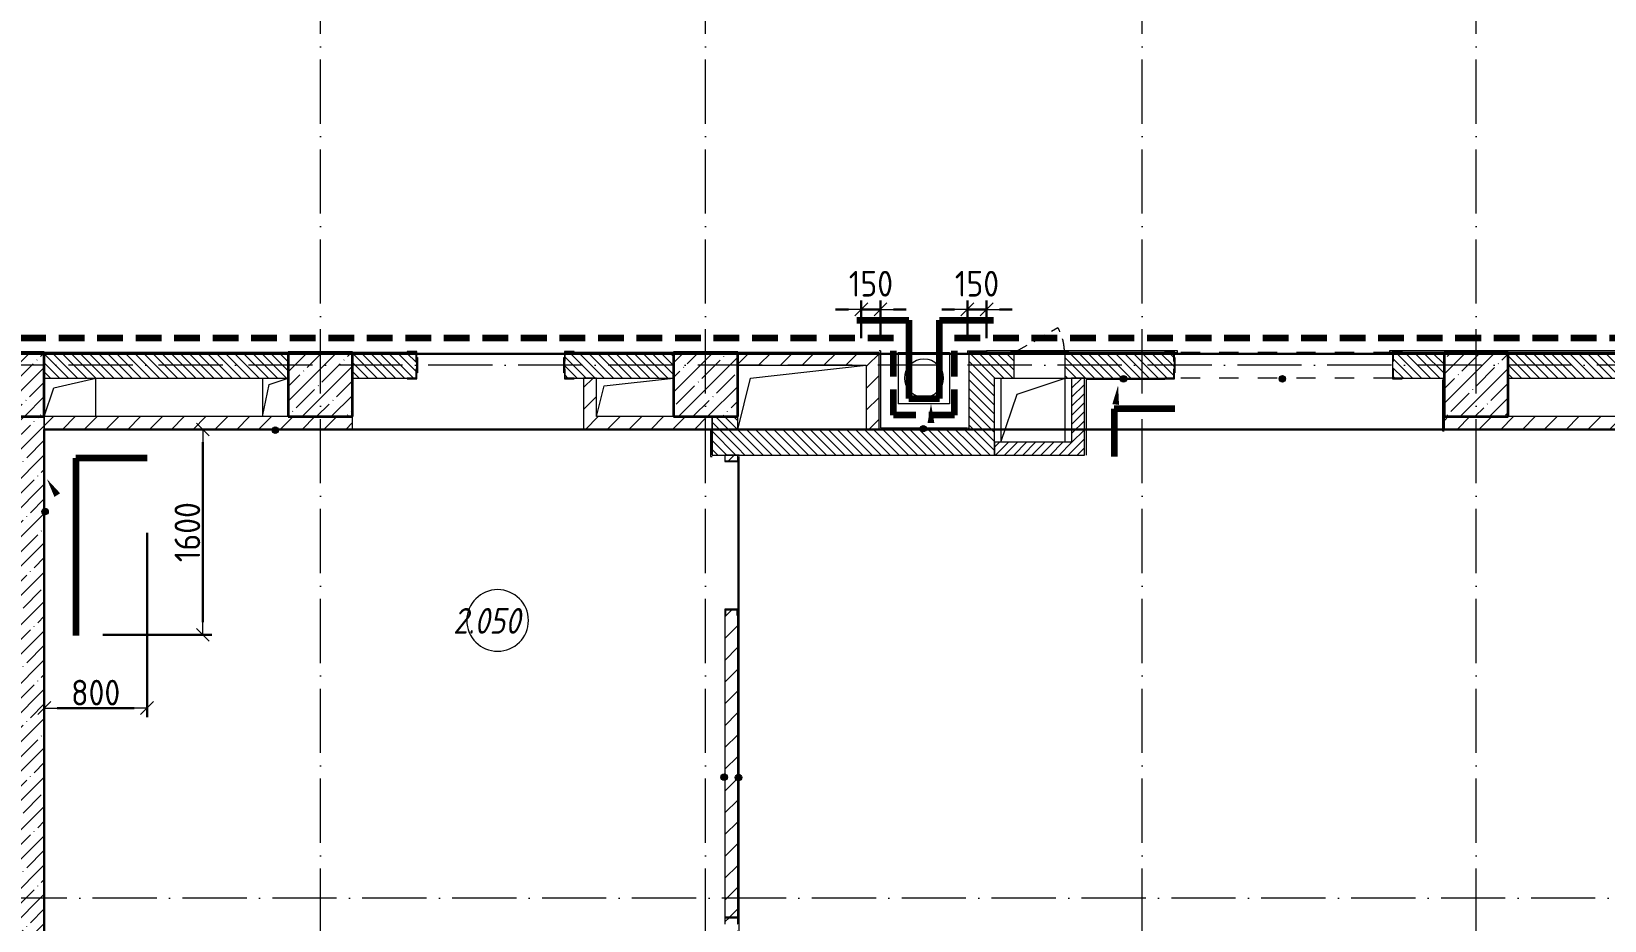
# Model space of a CAD drawing. Header units: millimetres. Extents: x -17017 to 628417, y -109036 to 199237.
# Drawn here: x 7080 to 19330, y -102740 to -95815 of the extents above; entities that cross this region are included whole.
import ezdxf

# ---------------------------------------------------------------- set-up
doc = ezdxf.new("R2010")
doc.units = ezdxf.units.MM
for name, pattern in [('200_ШТРИХ_ш1п0_6_', [160, 100, -60]), ('50_200_ШТРИХ_1Т_ш5_п1_п1_', [700, 500, -100, 0, -100]), ('Штрих короткий', [300, 150, -150]), ('Штриховая _2 мм - 1 мм_', [300, 200, -100])]:
    doc.linetypes.add(name, pattern=pattern)
for name, color, linetype, lineweight in [('0-1', 7, 'Continuous', 5), ('0-2', 7, 'Continuous', 9), ('Линии_2_', 7, 'Continuous', 9), ('Марки помещений', 7, 'Continuous', 9), ('Марки стен', 7, 'Continuous', 9), ('Несущие колонны', 7, 'Continuous', 9), ('Несущие колонны-1', 7, 'Continuous', 35), ('Обобщенные модели', 7, 'Continuous', 9), ('Окна', 7, 'Continuous', 9), ('Оси-2', 7, '50_200_ШТРИХ_1Т_ш5_п1_п1_', 9), ('Открывание в плане-2', 7, '200_ШТРИХ_ш1п0_6_', 9), ('Перемычка-1', 7, 'Штрих короткий', 9), ('Размеры', 7, 'Continuous', 15), ('Стены', 7, 'Continuous', 9), ('Стены-1', 7, 'Continuous', 13), ('стяжа', 7, 'Continuous', 30), ('Текстовые примечания', 7, 'Continuous', 9), ('Штриховка разреза-1', 7, 'Continuous', 9)]:
    doc.layers.add(name, color=color, linetype=linetype, lineweight=lineweight)
for name, color, linetype, lineweight, true_color in [('СТ-14', 7, 'Continuous', 90, 0x00ff80), ('СТ-1_1', 7, 'Штриховая _2 мм - 1 мм_', 90, 0x888888), ('СТ-6_1', 6, 'Continuous', 90, 0xff00ff)]:
    doc.layers.add(name, color=color, linetype=linetype, lineweight=lineweight, true_color=true_color)
doc.layers.get('0-2').off()
doc.styles.add('ISOCPEUR_I_2', font='isocpeui.ttf', dxfattribs={"width": 0.85, "height": 2.3})
doc.styles.add('СПДС', font='isocpeur.ttf', dxfattribs={"width": 0.9})
doc.dimstyles.new('Размера А3', dxfattribs={"dimtxt": 200, "dimasz": 100, "dimexe": 70, "dimexo": 100, "dimgap": 20, "dimtad": 1, "dimdec": 0, "dimrnd": 10, "dimzin": 0, "dimdsep": 46, "dimtxsty": 'СПДС', "dimblk": 'ARROWHEAD_6', "dimcen": 1, "dimclrd": 256, "dimclre": 256, "dimclrt": 256, "dimazin": 0, "dimtfac": 1, "dimtdec": 0, "dimtmove": 2, "dimatfit": 3, "dimfxl": 1, "dimtolj": 1, "dimtzin": 0, "dimarcsym": 0})
pattern_1 = [(45, (0, 0), (-84.8528, 84.8528), [])]
pattern_2 = [(135, (0, 0), (-35.35534, -35.35534), [])]
pattern_3 = [(45, (0, 0), (-35.35534, 35.35534), [])]

# ---------------------------------------------------------------- blocks, each defined once
blk = doc.blocks.new('ARROWHEAD_6')
at = {"color": 0, "linetype": 'Continuous'}
for p, q in [((0, 0), (-1, 0)), ((-0.5, -0.5), (0.5, 0.5))]:
    blk.add_line(p, q, dxfattribs=at)
blk = doc.blocks.new('*D634')
at = {"layer": 'Defpoints', "color": 0, "transparency": 16777216}
for p in [(14518, -97980), (14368, -98303), (14518, -98303)]:
    blk.add_point(p, dxfattribs=at)
at = {"layer": 'Размеры', "lineweight": -2, "transparency": 16777216}
for p, q in [((14268, -97980), (14168, -97980)), ((14368, -98203), (14368, -97910)), ((14368, -97980), (14518, -97980)), ((14518, -98203), (14518, -97910)), ((14618, -97980), (14718, -97980))]:
    blk.add_line(p, q, dxfattribs=at)
at = {"layer": 'Размеры', "lineweight": -2, "transparency": 16777216, "xscale": 100, "yscale": 100, "zscale": 100}
blk.add_blockref('ARROWHEAD_6', (14368, -97980), dxfattribs=at)
at = {"layer": 'Размеры', "lineweight": -2, "transparency": 16777216, "xscale": 100, "yscale": 100, "zscale": 100, "rotation": 180}
blk.add_blockref('ARROWHEAD_6', (14518, -97980), dxfattribs=at)
at = {"layer": 'Размеры', "transparency": 16777216, "insert": (14443, -97780), "char_height": 200, "width": 1.68, "attachment_point": 5, "style": 'СПДС'}
blk.add_mtext('\\A1;150', dxfattribs=at)
blk = doc.blocks.new('*D635')
at = {"layer": 'Defpoints', "color": 0, "transparency": 16777216}
for p in [(13692, -97980), (13542, -98303), (13692, -98303)]:
    blk.add_point(p, dxfattribs=at)
at = {"layer": 'Размеры', "lineweight": -2, "transparency": 16777216}
for p, q in [((13442, -97980), (13342, -97980)), ((13542, -98203), (13542, -97910)), ((13542, -97980), (13692, -97980)), ((13692, -98203), (13692, -97910)), ((13792, -97980), (13892, -97980))]:
    blk.add_line(p, q, dxfattribs=at)
at = {"layer": 'Размеры', "lineweight": -2, "transparency": 16777216, "xscale": 100, "yscale": 100, "zscale": 100}
blk.add_blockref('ARROWHEAD_6', (13542, -97980), dxfattribs=at)
at = {"layer": 'Размеры', "lineweight": -2, "transparency": 16777216, "xscale": 100, "yscale": 100, "zscale": 100, "rotation": 180}
blk.add_blockref('ARROWHEAD_6', (13692, -97980), dxfattribs=at)
at = {"layer": 'Размеры', "transparency": 16777216, "insert": (13617, -97780), "char_height": 200, "width": 1.68, "attachment_point": 5, "style": 'СПДС'}
blk.add_mtext('\\A1;150', dxfattribs=at)
blk = doc.blocks.new('*D661')
at = {"layer": 'Defpoints', "color": 0, "transparency": 16777216}
for p in [(7980, -99620), (7180, -100515), (7980, -101085)]:
    blk.add_point(p, dxfattribs=at)
at = {"layer": 'Размеры', "lineweight": -2, "transparency": 16777216}
for p, q in [((7980, -99720), (7980, -101155)), ((7180, -100615), (7180, -101155)), ((7280, -101085), (7880, -101085))]:
    blk.add_line(p, q, dxfattribs=at)
at = {"layer": 'Размеры', "lineweight": -2, "transparency": 16777216, "xscale": 100, "yscale": 100, "zscale": 100, "rotation": 180}
blk.add_blockref('ARROWHEAD_6', (7180, -101085), dxfattribs=at)
at = {"layer": 'Размеры', "lineweight": -2, "transparency": 16777216, "xscale": 100, "yscale": 100, "zscale": 100}
blk.add_blockref('ARROWHEAD_6', (7980, -101085), dxfattribs=at)
at = {"layer": 'Размеры', "transparency": 16777216, "insert": (7580, -100965), "char_height": 200, "width": 1.87, "attachment_point": 5, "style": 'СПДС'}
blk.add_mtext('\\A1;800', dxfattribs=at)
blk = doc.blocks.new('*D662')
at = {"layer": 'Defpoints', "color": 0, "transparency": 16777216}
for p in [(7980, -98915), (7535, -100515), (8414, -100515)]:
    blk.add_point(p, dxfattribs=at)
at = {"layer": 'Размеры', "lineweight": -2, "transparency": 16777216}
for p, q in [((8080, -98915), (8484, -98915)), ((8414, -99015), (8414, -100415)), ((7635, -100515), (8484, -100515))]:
    blk.add_line(p, q, dxfattribs=at)
at = {"layer": 'Размеры', "lineweight": -2, "transparency": 16777216, "xscale": 100, "yscale": 100, "zscale": 100}
for p, rotation in [((8414, -98915), 90), ((8414, -100515), 270)]:
    blk.add_blockref('ARROWHEAD_6', p, dxfattribs=dict(at, rotation=rotation))
at = {"layer": 'Размеры', "transparency": 16777216, "insert": (8294, -99715), "char_height": 200, "width": 2.3, "attachment_point": 5, "rotation": 90, "style": 'СПДС'}
blk.add_mtext('\\A1;1600', dxfattribs=at)
blk = doc.blocks.new('BSC_Колонна _Прямоугольная - 500х500-V62-АИ2_02_План отделки стен 2-го этажа _Часть 2_')
at = {"layer": 'Несущие колонны'}
h = blk.add_hatch(dxfattribs=at)
h.set_pattern_fill('FP_70', color=256, style=0, pattern_type=2)
h.set_pattern_definition([(45, (-17000, -7650), (-114.0493, 114.0493), []), (45, (-16885.95, -7650), (-114.0493, 114.0493), [201.612, -40.322, 3.353, -36.97])])
h.paths.add_polyline_path([(-250, -250), (250, -250), (250, 250), (-250, 250)], flags=0)
at = {"layer": 'Несущие колонны-1'}
for p, q in [((250, 250), (-250, 250)), ((-250, 250), (-250, -250)), ((250, -250), (250, 250)), ((-250, -250), (250, -250))]:
    blk.add_line(p, q, dxfattribs=at)
blk = doc.blocks.new('BSC_Колонна _Прямоугольная - 500х500-V71-АИ2_02_План отделки стен 2-го этажа _Часть 2_')
at = {"layer": 'Несущие колонны'}
h = blk.add_hatch(dxfattribs=at)
h.set_pattern_fill('FP_79', color=256, style=0, pattern_type=2)
h.set_pattern_definition([(45, (-22400, -7650), (-114.0493, 114.0493), []), (45, (-22285.95, -7650), (-114.0493, 114.0493), [201.613, -40.323, 3.353, -36.97])])
h.paths.add_polyline_path([(-250, -250), (250, -250), (250, 250), (-250, 250)], flags=0)
at = {"layer": 'Несущие колонны-1'}
for p, q in [((250, 250), (-250, 250)), ((-250, 250), (-250, -250)), ((250, -250), (250, 250)), ((-250, -250), (250, -250))]:
    blk.add_line(p, q, dxfattribs=at)
blk = doc.blocks.new('BSC_Колонна _Прямоугольная - 500х500-V97-АИ2_02_План отделки стен 2-го этажа _Часть 2_')
at = {"layer": 'Несущие колонны'}
h = blk.add_hatch(dxfattribs=at)
h.set_pattern_fill('FP_96', color=256, style=0, pattern_type=2)
h.set_pattern_definition([(45, (-28400, -7650), (-114.04925, 114.04925), []), (45, (-28285.95, -7650), (-114.04925, 114.04925), [201.613, -40.323, 3.353, -36.97])])
h.paths.add_polyline_path([(-250, -250), (250, -250), (250, 250), (-250, 250)], flags=0)
at = {"layer": 'Несущие колонны-1'}
for p, q in [((250, 250), (-250, 250)), ((-250, 250), (-250, -250)), ((250, -250), (250, 250)), ((-250, -250), (250, -250))]:
    blk.add_line(p, q, dxfattribs=at)
blk = doc.blocks.new('BSC_Колонна _Прямоугольная - 500х500-V140-АИ2_02_План отделки стен 2-го этажа _Часть 2_')
at = {"layer": 'Несущие колонны'}
h = blk.add_hatch(dxfattribs=at)
h.set_pattern_fill('FP_140', color=256, style=0, pattern_type=2)
h.set_pattern_definition([(45, (-19400, -7650), (-114.0493, 114.0493), []), (45, (-19285.95, -7650), (-114.0493, 114.0493), [201.612, -40.322, 3.353, -36.97])])
h.paths.add_polyline_path([(-250, -250), (250, -250), (250, 250), (-250, 250)], flags=0)
at = {"layer": 'Несущие колонны-1'}
for p, q in [((250, 250), (-250, 250)), ((-250, 250), (-250, -250)), ((250, -250), (250, 250)), ((-250, -250), (250, -250))]:
    blk.add_line(p, q, dxfattribs=at)
blk = doc.blocks.new('Проем_Дверь_Прямоугольный - 1700х2400h_дверные проемы-28448549-АИ2_02_План отделки стен 2-го этажа _Часть 2_')
at = {"layer": 'Перемычка-1'}
for p, q in [((850, 100), (-850, 100)), ((850, -100), (-850, -100))]:
    blk.add_line(p, q, dxfattribs=at)
blk = doc.blocks.new('154_Фахверк_СКБ_Швеллер - Тип_100_3550_1-28320239-АИ2_02_План отделки стен 2-го этажа _Часть 2_')
at = {"layer": 'Обобщенные модели'}
for p, q in [((175, 50), (125, 50)), ((125, 50), (125, -50)), ((128, 47), (175, 47)), ((128, -47), (128, 47)), ((175, 47), (175, 50)), ((125, -50), (175, -50)), ((175, -47), (128, -47)), ((175, -50), (175, -47))]:
    blk.add_line(p, q, dxfattribs=at)
blk = doc.blocks.new('154_Стойка_СКБ_Швеллер - СМ-2180_100-28318692-АИ2_02_План отделки стен 2-го этажа _Часть 2_')
at = {"layer": 'Обобщенные модели'}
for p, q in [((171, 50), (125, 50)), ((125, 50), (125, -50)), ((129.5, 42.4), (171, 42.4)), ((129.5, -42.4), (129.5, 42.4)), ((171, 42.4), (171, 50)), ((125, -50), (171, -50)), ((171, -42.4), (129.5, -42.4)), ((171, -50), (171, -42.4))]:
    blk.add_line(p, q, dxfattribs=at)
blk = doc.blocks.new('154_Фахверк_СКБ_Швеллер - Тип_100_3550-28487752-АИ2_02_План отделки стен 2-го этажа _Часть 2_')
at = {"layer": 'Обобщенные модели'}
for p, q in [((175, 50), (125, 50)), ((125, 50), (125, -50)), ((128, 47), (175, 47)), ((128, -47), (128, 47)), ((175, 47), (175, 50)), ((125, -50), (175, -50)), ((175, -47), (128, -47)), ((175, -50), (175, -47))]:
    blk.add_line(p, q, dxfattribs=at)
blk = doc.blocks.new('154_Стойка_СКБ_Уголок - СМ-2180_200-28268025-АИ2_02_План отделки стен 2-го этажа _Часть 2_')
at = {"layer": 'Обобщенные модели'}
for p, q in [((125, 156), (125, 81)), ((200, 156), (125, 156)), ((131, 81), (131, 150)), ((131, 150), (200, 150)), ((200, 150), (200, 156)), ((125, 81), (131, 81)), ((131, 19), (125, 19)), ((125, 19), (125, -56)), ((131, -50), (131, 19)), ((125, -56), (200, -56)), ((200, -50), (131, -50)), ((200, -56), (200, -50))]:
    blk.add_line(p, q, dxfattribs=at)
blk = doc.blocks.new('Стойка_Влож_Полоса боковая - Полоса-28213942-АИ2_02_План отделки стен 2-го этажа _Часть 2_')
at = {"layer": 'Обобщенные модели'}
for p, q in [((-5, 60), (0, 60)), ((-5, -60), (-5, 60)), ((0, 31), (0, -31)), ((0, -60), (-5, -60))]:
    blk.add_line(p, q, dxfattribs=at)
blk = doc.blocks.new('Фахверк_СКБ_Уголок - 200_3960-28268576-АИ2_02_План отделки стен 2-го этажа _Часть 2_')
at = {"layer": 'Обобщенные модели'}
for p, q in [((200, 156), (125, 156)), ((125, 156), (125, 81)), ((131, 81), (131, 150)), ((131, 150), (200, 150)), ((200, 150), (200, 156)), ((125, 81), (131, 81)), ((131, 19), (125, 19)), ((125, 19), (125, -56)), ((131, -50), (131, 19)), ((125, -56), (200, -56)), ((200, -50), (131, -50)), ((200, -56), (200, -50))]:
    blk.add_line(p, q, dxfattribs=at)
blk = doc.blocks.new('154_Стойка_СКБ_Уголок - СМ-2480_200-28346303-АИ2_02_План отделки стен 2-го этажа _Часть 2_')
at = {"layer": 'Обобщенные модели'}
for p, q in [((125, 156), (125, 81)), ((200, 156), (125, 156)), ((131, 81), (131, 150)), ((131, 150), (200, 150)), ((200, 150), (200, 156)), ((125, 81), (131, 81)), ((131, 19), (125, 19)), ((125, 19), (125, -56)), ((131, -50), (131, 19)), ((125, -56), (200, -56)), ((200, -50), (131, -50)), ((200, -56), (200, -50))]:
    blk.add_line(p, q, dxfattribs=at)
blk = doc.blocks.new('AR_Отверстие Ниша - Лючок-32403954-АИ2_02_План отделки стен 2-го этажа _Часть 2_')
at = {"layer": 'Окна'}
for p, q in [((200, 100), (-200, 100)), ((-200, 100), (-200, -100)), ((200, -100), (200, 100)), ((-200, -100), (200, -100))]:
    blk.add_line(p, q, dxfattribs=at)
blk = doc.blocks.new('Л_Общий_Лючок - Лючок-V186-АИ2_02_План отделки стен 2-го этажа _Часть 2_')
at = {"layer": 'Окна'}
for p, q in [((424, 6), (-24, 6)), ((-24, 6), (-24, 0)), ((-24, 0), (0, 0)), ((400, 0), (424, 0)), ((424, 6), (424, 0))]:
    blk.add_line(p, q, dxfattribs=at)
at = {"layer": 'Открывание в плане-2'}
blk.add_line((16, 6), (342, 194), dxfattribs=at)
blk.add_arc((6, 0), 388, 0.8905, 30, dxfattribs=at)
blk = doc.blocks.new('AR_Отверстие прямоугольное _в плите_ - AR_Отверстие прямоугольное _в плите_-30459293-АИ2_02_План отделки стен 2-го этажа _Часть 2_')
at = {"layer": 'Обобщенные модели'}
for p, q in [((-250, 250), (-250, -250)), ((-125, 125), (250, 250)), ((250, -250), (250, 250)), ((-250, -250), (-125, 125))]:
    blk.add_line(p, q, dxfattribs=at)
blk = doc.blocks.new('AR_Отверстие прямоугольное _в плите_ - AR_Отверстие прямоугольное _в плите_-V226-АИ2_02_План отделки стен 2-го этажа _Часть 2_')
at = {"layer": 'Обобщенные модели'}
for p, q in [((-125, 75), (200, 150)), ((200, -150), (200, 150)), ((-200, -150), (-125, 75))]:
    blk.add_line(p, q, dxfattribs=at)
blk = doc.blocks.new('AR_Отверстие прямоугольное _в плите_ - AR_Отверстие прямоугольное _в плите_-V223-АИ2_02_План отделки стен 2-го этажа _Часть 2_')
at = {"layer": 'Обобщенные модели'}
for p, q in [((-100, 150), (-100, -150)), ((-50, 100), (100, 150)), ((-100, -150), (-50, 100))]:
    blk.add_line(p, q, dxfattribs=at)
blk = doc.blocks.new('AR_Отверстие прямоугольное _в плите_ - AR_Отверстие прямоугольное _в плите_-30552555-АИ2_02_План отделки стен 2-го этажа _Часть 2_')
at = {"layer": 'Обобщенные модели'}
for p, q in [((-240, 90), (300, 150)), ((-300, -150), (-240, 90))]:
    blk.add_line(p, q, dxfattribs=at)
blk = doc.blocks.new('AR_Отверстие прямоугольное _в плите_ - AR_Отверстие прямоугольное _в плите_-30552705-АИ2_02_План отделки стен 2-го этажа _Часть 2_')
at = {"layer": 'Обобщенные модели'}
for p, q in [((-400, 150), (500, 250)), ((-500, -250), (-400, 150))]:
    blk.add_line(p, q, dxfattribs=at)
blk = doc.blocks.new('0125-Р-ОО-Ш2-АР-о_23_10_2024_rvt-1-АИ2_02_План отделки стен 2-го этажа _Часть 2_')
at = {"layer": 'Штриховка разреза-1'}
h = blk.add_hatch(dxfattribs=at)
h.set_pattern_fill('FP_2', color=256, style=0, pattern_type=2)
h.set_pattern_definition(pattern_2)
h.paths.add_polyline_path([(19150, 7700), (19150, 7900), (17250, 7900), (17250, 7700)], flags=0)
h = blk.add_hatch(dxfattribs=at)
h.set_pattern_fill('FP_2', color=256, style=0, pattern_type=2)
h.set_pattern_definition(pattern_2)
h.paths.add_polyline_path([(22051, 7700), (22150, 7700), (22150, 7900), (21306, 7900), (21306, 7831), (21300, 7831), (21300, 7769), (21306, 7769), (21306, 7700), (21375, 7700)], flags=0)
h.paths.add_polyline_path([(19650, 7700), (20144, 7700), (20144, 7769), (20150, 7769), (20150, 7831), (20144, 7831), (20144, 7900), (19650, 7900), (19650, 7740)], flags=0)
h = blk.add_hatch(dxfattribs=at)
h.set_pattern_fill('FP_3', color=256, style=0, pattern_type=2)
h.set_pattern_definition(pattern_1)
h.paths.add_polyline_path([(23750, 7800), (23750, 7900), (22650, 7900), (22650, 7800), (23650, 7800)], flags=0)
h = blk.add_hatch(dxfattribs=at)
h.set_pattern_fill('FP_2', color=256, style=0, pattern_type=2)
h.set_pattern_definition(pattern_2)
h.paths.add_polyline_path([(24650, 7100), (24650, 7900), (24450, 7900), (24450, 7100)], flags=0)
h = blk.add_hatch(dxfattribs=at)
h.set_pattern_fill('FP_2', color=256, style=0, pattern_type=2)
h.set_pattern_definition(pattern_2)
h.paths.add_polyline_path([(27756, 7700), (28150, 7700), (28150, 7900), (27756, 7900), (27756, 7831), (27750, 7831), (27750, 7769), (27756, 7769)], flags=0)
h.paths.add_polyline_path([(25779, 7700), (26044, 7700), (26044, 7769), (26050, 7769), (26050, 7831), (26044, 7831), (26044, 7900), (25200, 7899), (25200, 7700), (25362, 7700)], flags=0)
h.paths.add_polyline_path([(24650, 7700), (24800, 7700), (24800, 7900), (24650, 7900), (24650, 7876)], flags=0)
h = blk.add_hatch(dxfattribs=at)
h.set_pattern_fill('FP_2', color=256, style=0, pattern_type=2)
h.set_pattern_definition(pattern_2)
h.paths.add_polyline_path([(31150, 7700), (31150, 7900), (28650, 7900), (28650, 7700)], flags=0)
h = blk.add_hatch(dxfattribs=at)
h.set_pattern_fill('FP_3', color=256, style=0, pattern_type=2)
h.set_pattern_definition(pattern_1)
h.paths.add_polyline_path([(23750, 7300), (23750, 7800), (23650, 7800), (23650, 7300)], flags=0)
h = blk.add_hatch(dxfattribs=at)
h.set_pattern_fill('FP_3', color=256, style=0, pattern_type=2)
h.set_pattern_definition(pattern_1)
h.paths.add_polyline_path([(21550, 7400), (21550, 7700), (21450, 7700), (21450, 7400)], flags=0)
h = blk.add_hatch(dxfattribs=at)
h.set_pattern_fill('FP_92', color=256, style=0, pattern_type=2)
h.set_pattern_definition(pattern_3)
h.paths.add_polyline_path([(25350, 7100), (25350, 7700), (25250, 7700), (25250, 7100)], flags=0)
h = blk.add_hatch(dxfattribs=at)
h.set_pattern_fill('FP_1', color=256, style=0, pattern_type=2)
h.set_pattern_definition([(45, (0, 0), (-114.0493, 114.0493), []), (45, (114.05, 0), (-114.0493, 114.0493), [201.612, -40.322, 3.353, -36.97])])
h.paths.add_polyline_path([(17250, 400), (17250, 7400), (17000, 7400), (17000, 400)], flags=0)
h = blk.add_hatch(dxfattribs=at)
h.set_pattern_fill('FP_3', color=256, style=0, pattern_type=2)
h.set_pattern_definition(pattern_1)
h.paths.add_polyline_path([(19150, 7300), (19650, 7300), (19650, 7400), (17250, 7400), (17250, 7300)], flags=0)
h = blk.add_hatch(dxfattribs=at)
h.set_pattern_fill('FP_3', color=256, style=0, pattern_type=2)
h.set_pattern_definition(pattern_1)
h.paths.add_polyline_path([(21450, 7300), (22450, 7300), (22450, 7400), (21450, 7400)], flags=0)
h = blk.add_hatch(dxfattribs=at)
h.set_pattern_fill('FP_2', color=256, style=0, pattern_type=2)
h.set_pattern_definition(pattern_2)
h.paths.add_polyline_path([(22553, 7100), (22650, 7100), (22650, 7400), (22450, 7400), (22450, 7100), (22550, 7100)], flags=0)
h = blk.add_hatch(dxfattribs=at)
h.set_pattern_fill('FP_3', color=256, style=0, pattern_type=2)
h.set_pattern_definition(pattern_1)
h.paths.add_polyline_path([(28150, 7300), (31250, 7300), (31250, 7400), (28150, 7400)], flags=0)
h = blk.add_hatch(dxfattribs=at)
h.set_pattern_fill('FP_2', color=256, style=0, pattern_type=2)
h.set_pattern_definition(pattern_2)
h.paths.add_polyline_path([(24450, 7100), (24450, 7300), (22650, 7300), (22650, 7100), (23915, 7100)], flags=0)
h = blk.add_hatch(dxfattribs=at)
h.set_pattern_fill('FP_92', color=256, style=0, pattern_type=2)
h.set_pattern_definition(pattern_3)
h.paths.add_polyline_path([(25250, 7100), (25250, 7200), (24650, 7200), (24650, 7100)], flags=0)
h = blk.add_hatch(dxfattribs=at)
h.set_pattern_fill('FP_3', color=256, style=0, pattern_type=2)
h.set_pattern_definition(pattern_1)
h.paths.add_polyline_path([(22550, 400), (22650, 400), (22650, 3450), (22647, 3450), (22647, 3497), (22553, 3497), (22553, 3450), (22550, 3450), (22550, 1417)], flags=0)
h.paths.add_polyline_path([(22650, 3500), (22649, 5854), (22642, 5854), (22642, 5895), (22558, 5895), (22558, 5854), (22550, 5854), (22550, 3500), (22647, 3500)], flags=0)
h.paths.add_polyline_path([(22647, 7053), (22647, 7100), (22553, 7100), (22553, 7053), (22644, 7053)], flags=0)
at = {"layer": 'Линии_2_'}
for p, q in [((23900, 7900), (24300, 7900)), ((23900, 7900), (23900, 7500)), ((24300, 7900), (24300, 7500)), ((24300, 7500), (23900, 7500))]:
    blk.add_line(p, q, dxfattribs=at)
blk.add_circle((24100, 7700), 150, dxfattribs=at)
at = {"layer": 'Стены-1'}
for p, q in [((19150, 7900), (17250, 7900)), ((20075, 7900), (19650, 7900)), ((22150, 7900), (21375, 7900)), ((23750, 7900), (22650, 7900)), ((23750, 7800), (23750, 7900)), ((24650, 7900), (24450, 7900)), ((24450, 7900), (24450, 7300)), ((24776, 7900), (24650, 7900)), ((25975, 7900), (25224, 7900)), ((28150, 7900), (27825, 7900)), ((31150, 7900), (28650, 7900)), ((22650, 7800), (23650, 7800)), ((23650, 7800), (23650, 7300)), ((23750, 7300), (23750, 7800)), ((27750, 7831), (27750, 7769)), ((17250, 7700), (19150, 7700)), ((19650, 7700), (20075, 7700)), ((21375, 7700), (22150, 7700)), ((21550, 7700), (21450, 7700)), ((21450, 7700), (21450, 7400)), ((21550, 7400), (21550, 7700)), ((24650, 7100), (24650, 7700)), ((24650, 7700), (24800, 7700)), ((25200, 7700), (25350, 7700)), ((25350, 7700), (25250, 7700)), ((25250, 7700), (25250, 7200)), ((27825, 7700), (28150, 7700)), ((28650, 7700), (31150, 7700)), ((19150, 7400), (17250, 7400)), ((17250, 7400), (17250, 7300)), ((17250, 400), (17250, 7400)), ((19650, 7300), (19650, 7400)), ((21450, 7400), (21450, 7300)), ((22150, 7400), (21550, 7400)), ((22450, 7400), (22450, 7100)), ((22450, 7300), (22450, 7400)), ((22650, 7300), (22650, 7400)), ((28150, 7400), (28150, 7300)), ((31150, 7400), (28650, 7400)), ((17250, 7300), (19650, 7300)), ((21450, 7300), (22450, 7300)), ((24450, 7300), (22650, 7300)), ((23650, 7300), (23750, 7300)), ((28150, 7300), (31150, 7300)), ((25250, 7200), (24650, 7200)), ((24650, 7200), (24650, 7100)), ((22450, 7100), (22550, 7100)), ((22647, 7100), (22553, 7100)), ((22553, 7100), (22647, 7100)), ((22650, 7100), (24450, 7100)), ((24450, 7100), (24650, 7100)), ((24650, 7100), (25250, 7100)), ((25250, 7100), (25350, 7100)), ((22550, 5854), (22550, 3500)), ((22650, 3500), (22650, 5854))]:
    blk.add_line(p, q, dxfattribs=at)
at = {"layer": '0-2'}
for name, p in [('Л_Общий_Лючок - Лючок-V186-АИ2_02_План отделки стен 2-го этажа _Часть 2_', (24800, 7900)), ('BSC_Колонна _Прямоугольная - 500х500-V62-АИ2_02_План отделки стен 2-го этажа _Часть 2_', (17000, 7650)), ('BSC_Колонна _Прямоугольная - 500х500-V140-АИ2_02_План отделки стен 2-го этажа _Часть 2_', (19400, 7650)), ('Стойка_Влож_Полоса боковая - Полоса-28213942-АИ2_02_План отделки стен 2-го этажа _Часть 2_', (21300, 7800)), ('154_Стойка_СКБ_Уголок - СМ-2180_200-28268025-АИ2_02_План отделки стен 2-го этажа _Часть 2_', (21175, 7750)), ('BSC_Колонна _Прямоугольная - 500х500-V71-АИ2_02_План отделки стен 2-го этажа _Часть 2_', (22400, 7650)), ('Проем_Дверь_Прямоугольный - 1700х2400h_дверные проемы-28448549-АИ2_02_План отделки стен 2-го этажа _Часть 2_', (26900, 7800)), ('Фахверк_СКБ_Уголок - 200_3960-28268576-АИ2_02_План отделки стен 2-го этажа _Часть 2_', (27625, 7750)), ('BSC_Колонна _Прямоугольная - 500х500-V97-АИ2_02_План отделки стен 2-го этажа _Часть 2_', (28400, 7650)), ('AR_Отверстие прямоугольное _в плите_ - AR_Отверстие прямоугольное _в плите_-30552705-АИ2_02_План отделки стен 2-го этажа _Часть 2_', (23150, 7550)), ('AR_Отверстие прямоугольное _в плите_ - AR_Отверстие прямоугольное _в плите_-V226-АИ2_02_План отделки стен 2-го этажа _Часть 2_', (17450, 7550)), ('AR_Отверстие прямоугольное _в плите_ - AR_Отверстие прямоугольное _в плите_-V223-АИ2_02_План отделки стен 2-го этажа _Часть 2_', (19050, 7550)), ('AR_Отверстие прямоугольное _в плите_ - AR_Отверстие прямоугольное _в плите_-30552555-АИ2_02_План отделки стен 2-го этажа _Часть 2_', (21850, 7550)), ('AR_Отверстие прямоугольное _в плите_ - AR_Отверстие прямоугольное _в плите_-30459293-АИ2_02_План отделки стен 2-го этажа _Часть 2_', (24950, 7450))]:
    blk.add_blockref(name, p, dxfattribs=at)
for name, p, rotation in [('154_Стойка_СКБ_Уголок - СМ-2180_200-28268025-АИ2_02_План отделки стен 2-го этажа _Часть 2_', (20275, 7850), 180), ('Стойка_Влож_Полоса боковая - Полоса-28213942-АИ2_02_План отделки стен 2-го этажа _Часть 2_', (20150, 7800), 180), ('AR_Отверстие Ниша - Лючок-32403954-АИ2_02_План отделки стен 2-го этажа _Часть 2_', (25000, 7800), 180), ('154_Стойка_СКБ_Уголок - СМ-2480_200-28346303-АИ2_02_План отделки стен 2-го этажа _Часть 2_', (26175, 7850), 180), ('Стойка_Влож_Полоса боковая - Полоса-28213942-АИ2_02_План отделки стен 2-го этажа _Часть 2_', (26050, 7800), 180), ('154_Фахверк_СКБ_Швеллер - Тип_100_3550_1-28320239-АИ2_02_План отделки стен 2-го этажа _Часть 2_', (22600, 6925), 89.99999999999991), ('154_Стойка_СКБ_Швеллер - СМ-2180_100-28318692-АИ2_02_План отделки стен 2-го этажа _Часть 2_', (22600, 6025), 269.9999999999999), ('154_Фахверк_СКБ_Швеллер - Тип_100_3550-28487752-АИ2_02_План отделки стен 2-го этажа _Часть 2_', (22600, 3625), 269.9999999999999)]:
    blk.add_blockref(name, p, dxfattribs=dict(at, rotation=rotation))
blk = doc.blocks.new('AI_Марка_Помещение_х1__Общий_E___ISO-2_1K_ - Номер-16210215-АИ2_02_План отделки стен 2-го этажа _Часть 2_')
at = {"layer": 'Марки помещений'}
for start, end in [(360, 180), (180, 360)]:
    blk.add_arc((0.04, 0.31), 2.4, start, end, dxfattribs=at)
blk = doc.blocks.new('2ч2эт')
at = {"layer": 'Марки стен'}
h = blk.add_hatch(color=256, dxfattribs=at)
edge = h.paths.add_edge_path(flags=0)
edge.add_arc((15584, -98521), 25, 0, 360)
h = blk.add_hatch(color=256, dxfattribs=at)
edge = h.paths.add_edge_path(flags=0)
edge.add_arc((16821, -98521), 25, 0, 360)
h = blk.add_hatch(color=256, dxfattribs=at)
edge = h.paths.add_edge_path(flags=0)
edge.add_arc((8979, -98921), 25, 0, 360)
h = blk.add_hatch(color=256, dxfattribs=at)
edge = h.paths.add_edge_path(flags=0)
edge.add_arc((14025, -98909), 25, 0, 360)
h = blk.add_hatch(color=256, dxfattribs=at)
edge = h.paths.add_edge_path(flags=0)
edge.add_arc((7186, -99555), 25, 0, 360)
h = blk.add_hatch(color=256, dxfattribs=at)
edge = h.paths.add_edge_path(flags=0)
edge.add_arc((12474, -101623), 25, 0, 360)
h = blk.add_hatch(color=256, dxfattribs=at)
edge = h.paths.add_edge_path(flags=0)
edge.add_arc((12586, -101627), 25, 0, 360)
at = {"layer": 'Текстовые примечания'}
for points in [[(15542, -98572), (15497, -98718), (15549, -98724)], [(14085, -98715), (14058, -98865), (14111, -98865)], [(7200, -99301), (7259, -99441), (7303, -99412)]]:
    blk.add_hatch(color=256, dxfattribs=at).paths.add_polyline_path(points, flags=0)
at = {"layer": 'Марки стен'}
for centre in [(15584, -98521), (16821, -98521), (8979, -98921), (14025, -98909), (7186, -99555), (12474, -101623), (12586, -101627)]:
    blk.add_circle(centre, 25, dxfattribs=at)
at = {"layer": 'СТ-14'}
for p, q in [((13507, -98063), (13912, -98063)), ((13912, -98063), (13912, -98675)), ((14152, -98675), (14152, -98063)), ((14152, -98063), (14572, -98063)), ((13912, -98675), (14152, -98675))]:
    blk.add_line(p, q, dxfattribs=at)
at = {"layer": 'СТ-1_1'}
for p, q in [((13792, -98203), (2355, -98203)), ((13792, -98803), (13792, -98203)), ((30668, -98203), (14268, -98203)), ((14268, -98803), (14268, -98203)), ((14268, -98803), (13792, -98803))]:
    blk.add_line(p, q, dxfattribs=at)
at = {"layer": 'СТ-6_1'}
for p, q in [((15985, -98755), (15512, -98755)), ((15512, -98755), (15512, -99127)), ((7980, -99140), (7426, -99140)), ((7426, -99140), (7426, -100521))]:
    blk.add_line(p, q, dxfattribs=at)
at = {"layer": 'Стены'}
for p, q in [((13692, -98303), (13680, -98303)), ((13680, -98915), (13680, -98315)), ((13692, -98303), (13692, -98903)), ((14368, -98303), (14518, -98303)), ((14368, -98303), (14368, -98315)), ((14518, -98315), (14380, -98315)), ((15280, -98515), (15905, -98515)), ((15280, -99115), (15280, -98515)), ((15905, -98527), (15292, -98527)), ((15292, -98527), (15292, -99115)), ((15905, -98521), (15905, -98527)), ((14380, -98915), (13680, -98915)), ((13692, -98903), (14368, -98903)), ((14380, -98915), (14380, -98903))]:
    blk.add_line(p, q, dxfattribs=at)
at = {"layer": 'Стены-1'}
for p, q in [((16005, -98303), (14518, -98303)), ((14518, -98303), (14518, -98315)), ((14518, -98315), (14706, -98315)), ((15154, -98315), (15905, -98315)), ((15980, -98315), (16005, -98315)), ((16005, -98315), (16005, -98303)), ((21680, -98303), (17655, -98303)), ((17655, -98303), (17655, -98315)), ((17655, -98315), (17680, -98315)), ((17755, -98315), (18080, -98315)), ((18580, -98315), (21080, -98315)), ((18068, -98527), (18068, -98927)), ((18080, -98915), (18080, -98815)), ((12380, -98915), (12368, -98915)), ((12368, -98927), (12368, -99127)), ((12380, -99115), (12380, -98915)), ((18068, -98927), (18080, -98927)), ((12368, -99127), (12380, -99127)), ((12592, -99115), (12580, -99115)), ((12580, -99165), (12580, -100315)), ((12592, -105813), (12592, -99127)), ((12580, -100361), (12580, -102715))]:
    blk.add_line(p, q, dxfattribs=at)
at = {"layer": 'стяжа'}
for points in [[(-213, -98325), (13926, -98325)], [(13926, -98325), (66534, -98325)]]:
    blk.add_lwpolyline(points, dxfattribs=at)
at = {"layer": '0-1'}
blk.add_blockref('0125-Р-ОО-Ш2-АР-о_23_10_2024_rvt-1-АИ2_02_План отделки стен 2-го этажа _Часть 2_', (-10070, -106215), dxfattribs=at)
at = {"layer": 'Марки помещений', "xscale": 99.99999999999993, "yscale": 99.99999999999993, "zscale": 99.99999999999993}
blk.add_blockref('AI_Марка_Помещение_х1__Общий_E___ISO-2_1K_ - Номер-16210215-АИ2_02_План отделки стен 2-го этажа _Часть 2_', (10706, -100434), dxfattribs=at)
at = {"layer": 'Марки помещений', "insert": (10363, -100306), "char_height": 200, "width": 785.65, "attachment_point": 1, "style": 'ISOCPEUR_I_2'}
blk.add_mtext('2.050', dxfattribs=at)
blk = doc.blocks.new('ось2эт')
at = {"layer": 'Оси-2'}
for p, q in [((9329.9, -108435.9), (9329.9, -54635.1)), ((12329.9, -108435.9), (12329.9, -54635.1)), ((15729.9, -108435.9), (15729.9, -54635.1)), ((18329.9, -108435.9), (18329.9, -93480.6)), ((81379.9, -98415.3), (-12388.8, -98415.3)), ((94868.3, -102565.3), (-12388.8, -102565.3))]:
    blk.add_line(p, q, dxfattribs=at)
at = {"layer": 'Размеры'}
for base, p1, p2, picture, middle in [((13691.9, -97979.7), (13541.9, -98303.3), (13691.9, -98303.3), '*D635', (13616.9, -97779.7)), ((14517.9, -97979.7), (14367.9, -98303.3), (14517.9, -98303.3), '*D634', (14442.9, -97779.7)), ((7979.9, -101084.9), (7179.9, -100515.3), (7979.9, -99619.9), '*D661', (7579.9, -100964.9))]:
    dim = blk.add_linear_dim(base=base, p1=p1, p2=p2, dimstyle='Размера А3', dxfattribs=at)
    dim.commit()
    dim.dimension.update_dxf_attribs({"geometry": picture, "text_midpoint": middle})
dim = blk.add_linear_dim(base=(8414, -100515.3), p1=(7979.9, -98915.3), p2=(7534.6, -100515.3), angle=90, dimstyle='Размера А3', dxfattribs=at)
dim.commit()
dim.dimension.update_dxf_attribs({"geometry": '*D662', "text_midpoint": (8294, -99715.3)})

msp = doc.modelspace()

# ---------------------------------------------------------------- linework, layer by layer
at = {"layer": 'стяжа'}
for points in [[(30836, -95215), (-10038, -95215), (-10038, -98325), (30836, -98325)], [(7180, -98915), (21580, -98915), (21580, -105715), (7180, -105715)]]:
    msp.add_lwpolyline(points, close=True, dxfattribs=at)

# ---------------------------------------------------------------- block references
for name in ['ось2эт', '2ч2эт']:
    msp.add_blockref(name, (0, 0), dxfattribs=at)

doc.saveas('drawing.dxf')
